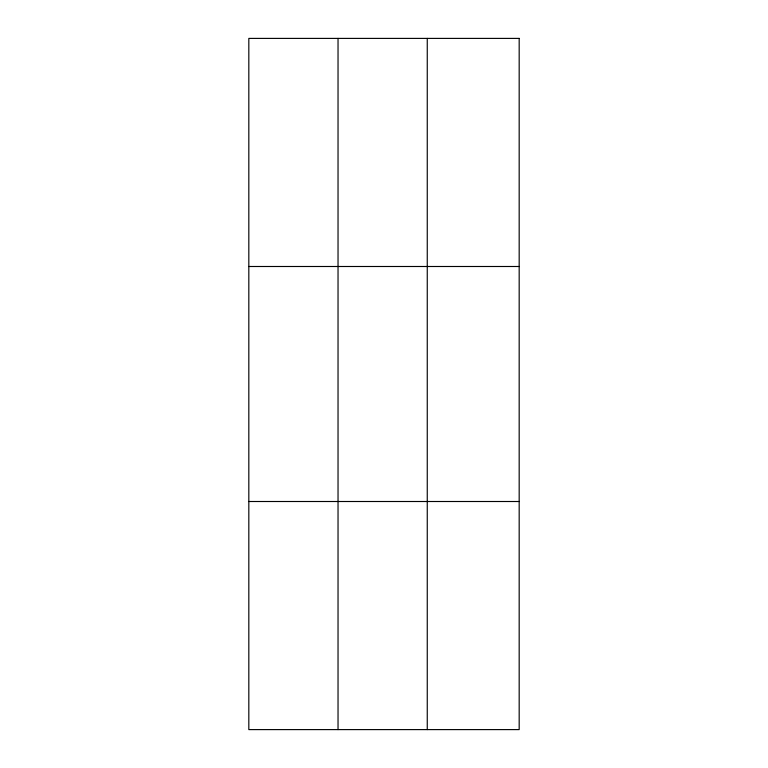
<?xml version="1.0" encoding="UTF-8"?>
<svg xmlns="http://www.w3.org/2000/svg" width="768" height="768" viewBox="0 0 768 768"><rect width="100%" height="100%" fill="white"/><g stroke="black" fill="none" stroke-linecap="round" stroke-linejoin="round"><path stroke-width="1.15" d="M338.035 38.4L338.035 729.6M427.258 38.4L427.258 729.6M248.822 266.496L519.178 266.496M248.822 501.504L519.178 501.504M519.178 38.4L519.178 729.6L248.822 729.6L248.822 38.4L519.178 38.4"/></g></svg>
